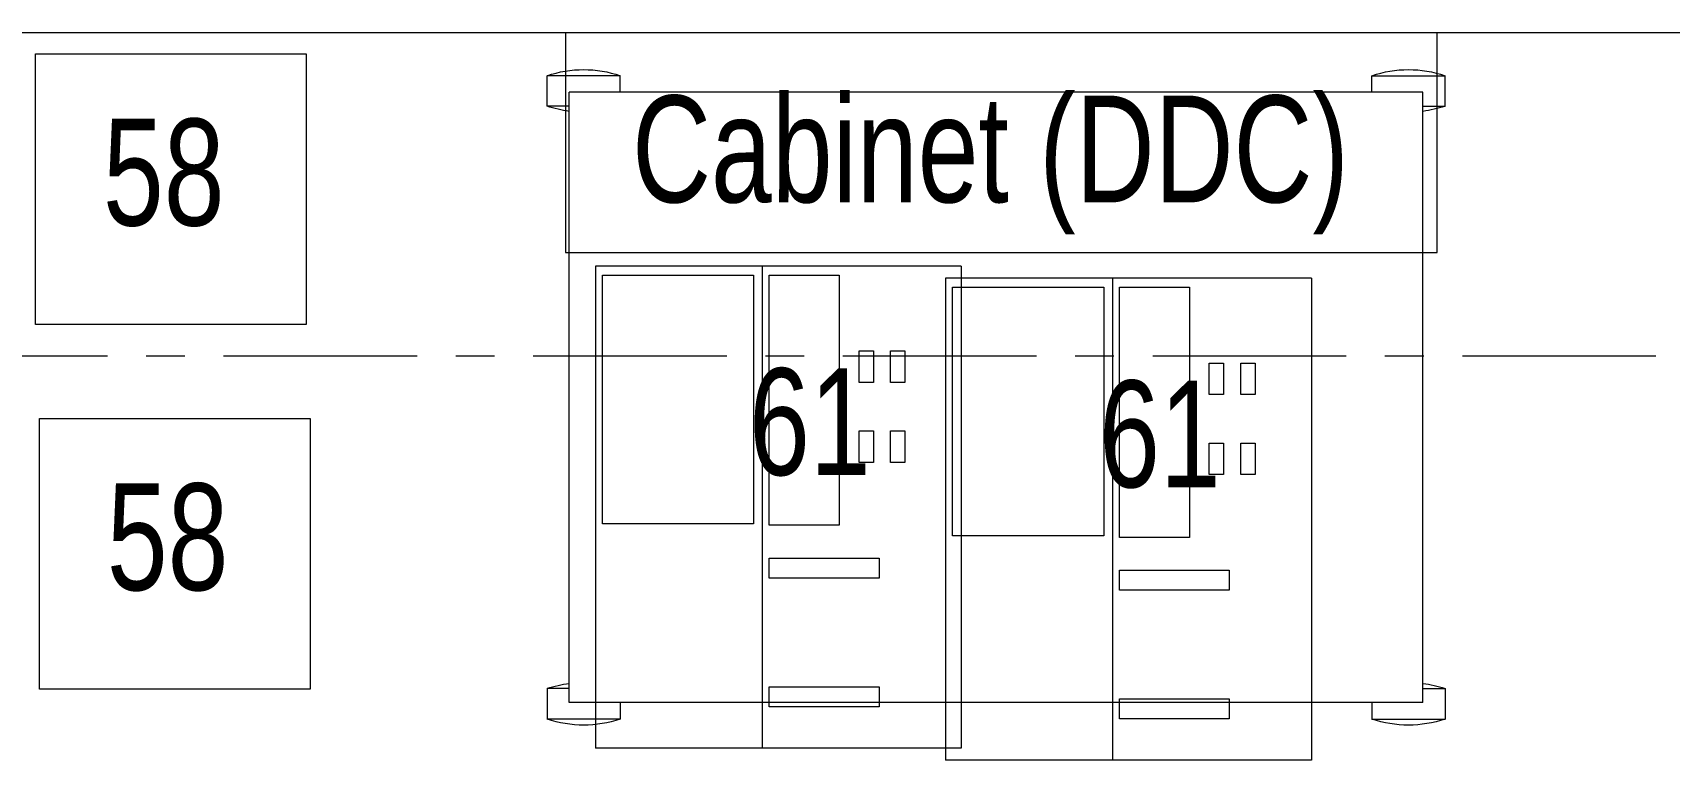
# Model space of a CAD drawing. Header units: millimetres. Extents: x 26027 to 581921, y 7230 to 233891.
# Drawn here: x 466137 to 467479, y 192964 to 193560 of the extents above; entities that cross this region are included whole.
import ezdxf

# ---------------------------------------------------------------- set-up
doc = ezdxf.new("R2010")
doc.units = ezdxf.units.MM
doc.header["$LTSCALE"] = 5
doc.linetypes.add('CENTER', pattern=[50.8, 31.75, -6.35, 6.35, -6.35])
doc.linetypes.add('HIDDEN2', pattern=[0.1875, 0.125, -0.0625])
doc.layers.add('axes', color=9, linetype='Continuous')
doc.layers.add('Medical Equipment and Furniture', color=163, linetype='Continuous', lineweight=0)
doc.layers.add('Walls', color=32, linetype='Continuous', lineweight=5)
doc.styles.add('X3G_ENTITY_257CFD', font='swisscl.ttf', dxfattribs={"height": 200})

# ---------------------------------------------------------------- blocks, each defined once
blk = doc.blocks.new('HF13959B-P')
at = {"color": 0}
for p, q in [((0.0418, 0.5136), (-0.0182, 0.5136)), ((-0.0182, 0.4886), (-0.0182, 0.5136)), ((0.0418, 0.5), (0.0418, 0.5136)), ((0.6582, 0.5136), (0.7182, 0.5136)), ((0.6582, 0.5), (0.6582, 0.5136)), ((0.7182, 0.4886), (0.7182, 0.5136)), ((0, 0.5), (0, 0)), ((0.7, 0.5), (0, 0.5)), ((0.7, 0.5), (0.7, 0)), ((0, 0.4886), (-0.0182, 0.4886)), ((0.7, 0.4886), (0.7182, 0.4886)), ((0, 0.0114), (-0.0182, 0.0114)), ((-0.0182, 0.0114), (-0.0182, -0.0136)), ((0.7, 0), (0, 0)), ((0.7, 0.0114), (0.7182, 0.0114)), ((0.7182, 0.0114), (0.7182, -0.0136)), ((0.0418, 0), (0.0418, -0.0136)), ((0.6582, 0), (0.6582, -0.0136)), ((0.0418, -0.0136), (-0.0182, -0.0136)), ((0.6582, -0.0136), (0.7182, -0.0136))]:
    blk.add_line(p, q, dxfattribs=at)
for centre, start, end in [((0.0118, 0.4261), 71.0754, 108.9246), ((0.6882, 0.4261), 71.0754, 108.9246), ((0.0118, 0.5761), 251.0754, 262.6441), ((0.6882, 0.5761), 277.3559, 288.9246), ((0.0118, -0.0761), 97.3559, 108.9246), ((0.6882, -0.0761), 71.0754, 82.6441), ((0.0118, 0.0739), 251.0754, 288.9246), ((0.6882, 0.0739), 251.0754, 288.9246)]:
    blk.add_arc(centre, 0.0925, start, end, dxfattribs=at)
blk = doc.blocks.new('ME11129-P')
for p, q in [((0, 0.3), (0.395, 0.3)), ((0, 0), (0, 0.3)), ((0.395, 0), (0.395, 0.3)), ((0, 0.1631), (0.395, 0.1631)), ((0, 0), (0.395, 0))]:
    blk.add_line(p, q)
for points in [[(0.0075, 0.2943), (0.0075, 0.1703), (0.2112, 0.1703), (0.2112, 0.2943)], [(0.0075, 0.1574), (0.0075, 0.1), (0.2124, 0.1), (0.2124, 0.1574)], [(0.2393, 0.1574), (0.2393, 0.0673), (0.2557, 0.0673), (0.2557, 0.1574)], [(0.3447, 0.1574), (0.3447, 0.0673), (0.3611, 0.0673), (0.3611, 0.1574)], [(0.0696, 0.0837), (0.0696, 0.072), (0.0953, 0.072), (0.0953, 0.0837)], [(0.1351, 0.0837), (0.1351, 0.072), (0.1609, 0.072), (0.1609, 0.0837)], [(0.0696, 0.0579), (0.0696, 0.0462), (0.0953, 0.0462), (0.0953, 0.0579)], [(0.1351, 0.0579), (0.1351, 0.0462), (0.1609, 0.0462), (0.1609, 0.0579)]]:
    blk.add_lwpolyline(points, close=True)

msp = doc.modelspace()

# ---------------------------------------------------------------- linework, layer by layer
at = {"layer": 'axes', "linetype": 'CENTER', "lineweight": 0}
msp.add_line((544175.8, 193295.3, 2.4), (460984.3, 193295.3, 2.4), dxfattribs=at)
at = {"layer": 'Medical Equipment and Furniture'}
for points, elevation in [([(467288.4, 193560.3), (466573.4, 193560.3), (466573.4, 193380.3), (467288.4, 193380.3), (467288.4, 193560.3)], 2.4), ([(466138.9, 193543.1), (466360.9, 193543.1), (466360.9, 193321.1), (466138.9, 193321.1), (466138.9, 193543.1)], 0), ([(466142, 193244.3), (466364, 193244.3), (466364, 193022.3), (466142, 193022.3), (466142, 193244.3)], 0)]:
    msp.add_lwpolyline(points, dxfattribs=dict(at, elevation=elevation))
at = {"layer": 'Walls'}
msp.add_line((468785.8, 193560.3, 2.4), (464530.8, 193560.3, 2.4), dxfattribs=at)

# ---------------------------------------------------------------- block references
at = {"layer": 'Medical Equipment and Furniture', "xscale": -1000, "yscale": 1000, "zscale": 1000, "rotation": 180}
msp.add_blockref('HF13959B-P', (466576.6, 193511.5, 2.4), dxfattribs=at)
at = {"layer": 'Medical Equipment and Furniture', "linetype": 'HIDDEN2', "ltscale": 5000, "extrusion": (-4.19218e-15, -8.55145e-16, -1), "xscale": 1000.000000000002, "yscale": 1000.000000000002, "zscale": 1000.000000000002, "rotation": 270.0001913008751}
for p in [(-466898, 193369.1, -2.4), (-467185.2, 193359.2, -2.4)]:
    msp.add_blockref('ME11129-P', p, dxfattribs=at)

# ---------------------------------------------------------------- texts
at = {"layer": 'Medical Equipment and Furniture', "attachment_point": 2, "style": 'X3G_ENTITY_257CFD'}
for s, insert, char_height in [('Cabinet (DDC)', (466922, 193508.8, 2.4), 87.473), ('58', (466244, 193489.8, 0), 87.47), ('61', (466773.9, 193285.3, 2.4), 87.47), ('61', (467061, 193275.3, 2.4), 87.47), ('58', (466247.2, 193191, 0), 87.47)]:
    msp.add_mtext(s, dxfattribs=dict(at, insert=insert, char_height=char_height))

doc.saveas('drawing.dxf')
